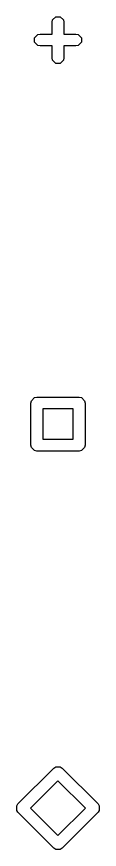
# Model space of a CAD drawing. Extents: x -2.5 to 14, y -2.7 to -1.2.
# Drawn here: x -2.4457 to -2.4185, y -1.9782 to -1.7029 of the extents above; entities that cross this region are included whole.
import ezdxf

# ---------------------------------------------------------------- set-up
doc = ezdxf.new("R2010")
doc.units = 0
doc.header["$MEASUREMENT"] = 0
doc.layers.add('BLACK', color=7, linetype='CONTINUOUS')

msp = doc.modelspace()

# ---------------------------------------------------------------- linework, layer by layer
at = {"layer": 'BLACK', "linetype": 'CONTINUOUS'}
for p, q in [((-2.43406, -1.70472), (-2.43391, -1.70397)), ((-2.43391, -1.70397), (-2.43284, -1.70291)), ((-2.43284, -1.70291), (-2.43133, -1.70291)), ((-2.43133, -1.70291), (-2.43027, -1.70397)), ((-2.43027, -1.70397), (-2.43012, -1.70472)), ((-2.43406, -1.70866), (-2.43406, -1.70472)), ((-2.43012, -1.70472), (-2.43012, -1.70866)), ((-2.43981, -1.70988), (-2.43875, -1.70881)), ((-2.43875, -1.70881), (-2.43799, -1.70866)), ((-2.43799, -1.70866), (-2.43406, -1.70866)), ((-2.43012, -1.70866), (-2.42618, -1.70866)), ((-2.42618, -1.70866), (-2.42543, -1.70881)), ((-2.42543, -1.70881), (-2.42436, -1.70988)), ((-2.43981, -1.71138), (-2.43981, -1.70988)), ((-2.43875, -1.71245), (-2.43981, -1.71138)), ((-2.42436, -1.71138), (-2.42543, -1.71245)), ((-2.42436, -1.70988), (-2.42436, -1.71138)), ((-2.43799, -1.7126), (-2.43875, -1.71245)), ((-2.43406, -1.7126), (-2.43799, -1.7126)), ((-2.43406, -1.71654), (-2.43406, -1.7126)), ((-2.42618, -1.7126), (-2.43012, -1.7126)), ((-2.43012, -1.7126), (-2.43012, -1.71654)), ((-2.42543, -1.71245), (-2.42618, -1.7126)), ((-2.43391, -1.71729), (-2.43406, -1.71654)), ((-2.43284, -1.71835), (-2.43391, -1.71729)), ((-2.43027, -1.71729), (-2.43133, -1.71835)), ((-2.43012, -1.71654), (-2.43027, -1.71729)), ((-2.43133, -1.71835), (-2.43284, -1.71835)), ((-2.44101, -1.83064), (-2.44087, -1.82988)), ((-2.44101, -1.84456), (-2.44101, -1.83064)), ((-2.44087, -1.82988), (-2.4398, -1.82882)), ((-2.4398, -1.82882), (-2.43905, -1.82867)), ((-2.43905, -1.82867), (-2.42513, -1.82867)), ((-2.42513, -1.82867), (-2.42437, -1.82882)), ((-2.42437, -1.82882), (-2.42331, -1.82988)), ((-2.42331, -1.82988), (-2.42316, -1.83064)), ((-2.42316, -1.83064), (-2.42316, -1.84456)), ((-2.43708, -1.83261), (-2.43708, -1.84259)), ((-2.4271, -1.83261), (-2.43708, -1.83261)), ((-2.4271, -1.84259), (-2.4271, -1.83261)), ((-2.43708, -1.84259), (-2.4271, -1.84259)), ((-2.44087, -1.84531), (-2.44101, -1.84456)), ((-2.4398, -1.84638), (-2.44087, -1.84531)), ((-2.43905, -1.84653), (-2.4398, -1.84638)), ((-2.42513, -1.84653), (-2.43905, -1.84653)), ((-2.42437, -1.84638), (-2.42513, -1.84653)), ((-2.42331, -1.84531), (-2.42437, -1.84638)), ((-2.42316, -1.84456), (-2.42331, -1.84531)), ((-2.44529, -1.96317), (-2.43348, -1.95136)), ((-2.43348, -1.95136), (-2.43284, -1.95094)), ((-2.43284, -1.95094), (-2.43133, -1.95094)), ((-2.43133, -1.95094), (-2.43069, -1.95136)), ((-2.43069, -1.95136), (-2.41888, -1.96317)), ((-2.43209, -1.95554), (-2.44111, -1.96457)), ((-2.42306, -1.96457), (-2.43209, -1.95554)), ((-2.44572, -1.96381), (-2.44529, -1.96317)), ((-2.44572, -1.96532), (-2.44572, -1.96381)), ((-2.44529, -1.96596), (-2.44572, -1.96532)), ((-2.44111, -1.96457), (-2.43209, -1.97359)), ((-2.43209, -1.97359), (-2.42306, -1.96457)), ((-2.41888, -1.96317), (-2.41846, -1.96381)), ((-2.41846, -1.96532), (-2.41888, -1.96596)), ((-2.41846, -1.96381), (-2.41846, -1.96532)), ((-2.43348, -1.97777), (-2.44529, -1.96596)), ((-2.41888, -1.96596), (-2.43069, -1.97777)), ((-2.43284, -1.9782), (-2.43348, -1.97777)), ((-2.43133, -1.9782), (-2.43284, -1.9782)), ((-2.43069, -1.97777), (-2.43133, -1.9782))]:
    msp.add_line(p, q, dxfattribs=at)

doc.saveas('drawing.dxf')
